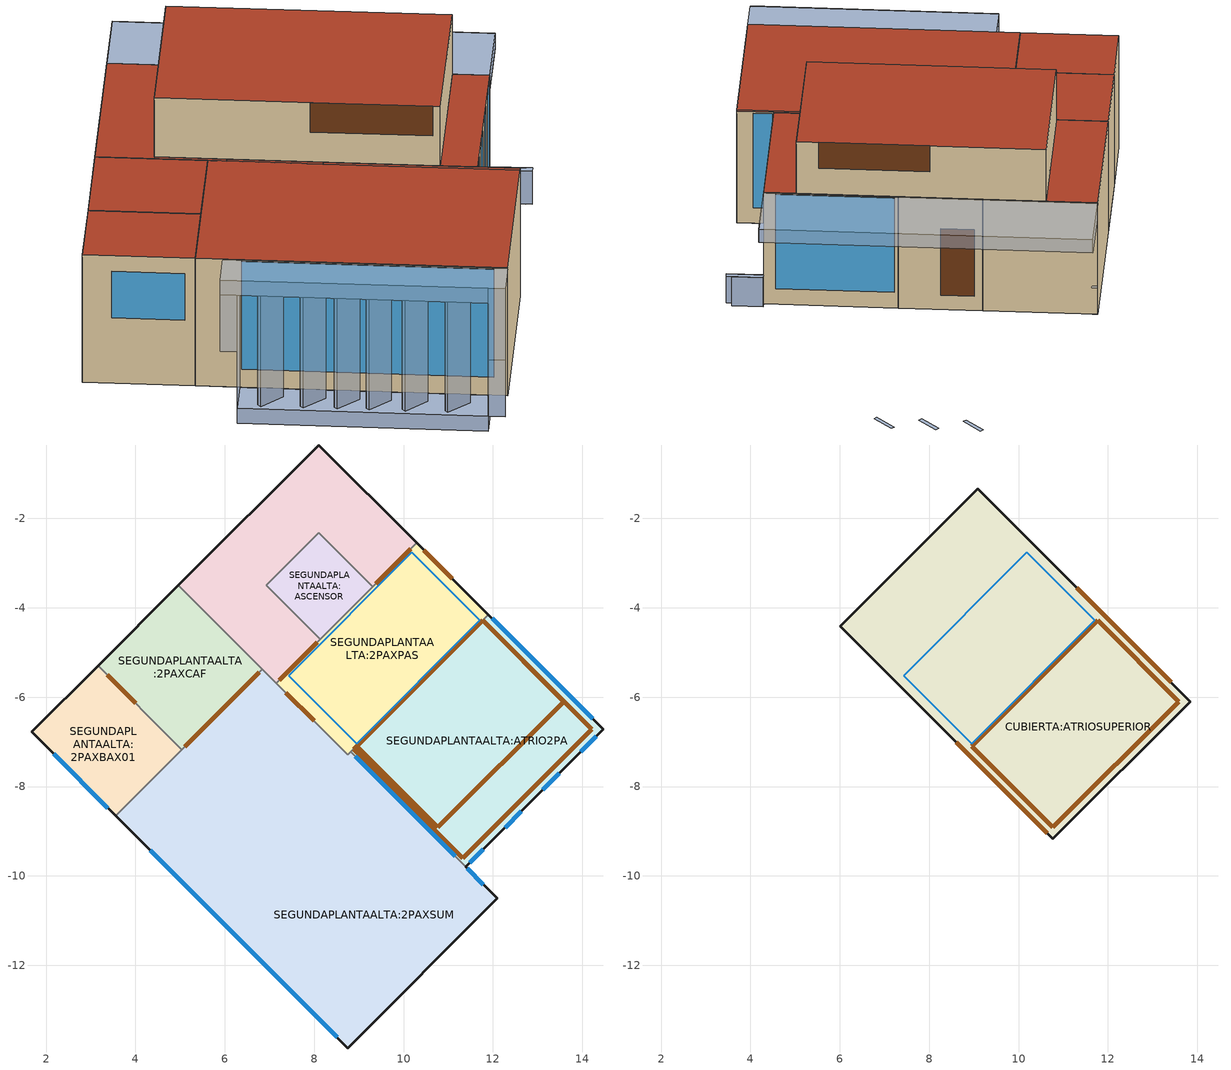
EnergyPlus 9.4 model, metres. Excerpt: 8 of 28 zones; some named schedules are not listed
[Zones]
SEGUNDAPLANTAALTA:2PAXBAX01
 floor to PRIMERAPLANTAALTA:1PAXDC (02.Porcelanato/2cm-Aire/15cm-Gypsum/1.5cm_Reversed_Rev): 4.88,-7.33 3,-5.46 3.16,-5.3 5.04,-7.17 z6.9
 floor to PRIMERAPLANTAALTA:1PAXBAX02 (02.Porcelanato/2cm-Aire/15cm-Gypsum/1.5cm_Reversed_Rev): 3.56,-8.66 1.68,-6.78 3,-5.46 4.88,-7.33 z6.9
 wall outside (01.WA.ENL1.5-BLO15-EMP1.5): 3.16,-5.3 1.68,-6.78 3.56,-8.66 z6.9:10.35
 wall to SEGUNDAPLANTAALTA:2PAXCAF (01. Gypsum/1.5cm-Bloque/15cm-Gysum/1.5cm_Rev): 5.04,-7.17 3.16,-5.3 z6.9:10.35
 wall to SEGUNDAPLANTAALTA:2PAXSUM (01. Gypsum/1.5cm-Bloque/15cm-Gysum/1.5cm_Rev): 3.56,-8.66 5.04,-7.17 z6.9:10.35
 window (01.Vidrio Claro 6mm - 1002): 2.17,-7.27 3.39,-8.48 z8.66:9.92
 door inside (01.Madera/MDF/2cm): 4.01,-6.14 3.37,-5.5 z7.34:9.4
 roof outside (01.Cubierta-OSB-Gres-Madera/CB): 3.56,-8.66 5.04,-7.17 3.16,-5.3 1.68,-6.78 z10.35
SEGUNDAPLANTAALTA:2PAXCAF
 floor to PRIMERAPLANTAALTA:1PAXDC (02.Porcelanato/2cm-Aire/15cm-Gypsum/1.5cm_Reversed_Rev): 5.04,-7.17 3.16,-5.3 4.96,-3.5 6.84,-5.38 z6.9
 wall outside (01.WA.ENL1.5-BLO15-EMP1.5): 4.96,-3.5 3.16,-5.3 z6.9:10.35
 wall to SEGUNDAPLANTAALTA:2PAXES (01. Gypsum/1.5cm-Bloque/15cm-Gysum/1.5cm): 6.84,-5.38 4.96,-3.5 z6.9:10.35
 wall to SEGUNDAPLANTAALTA:2PAXSUM (01. Gypsum/1.5cm-Bloque/15cm-Gysum/1.5cm): 5.04,-7.17 6.84,-5.38 z6.9:10.35
 door inside (IRTSurface): 5.11,-7.11 6.78,-5.44 z7.34:10.35
 roof outside (01.Cubierta-OSB-Gres-Madera/CB): 5.04,-7.17 6.84,-5.38 4.96,-3.5 3.16,-5.3 z10.35
SEGUNDAPLANTAALTA:2PAXSUM
 floor to PRIMERAPLANTAALTA:1PAXDC (02.Porcelanato/2cm-Aire/15cm-Gypsum/1.5cm_Reversed_Rev): 5.34,-7.79 4.88,-7.33 6.84,-5.38 7.3,-5.83 z6.9
 floor to PRIMERAPLANTAALTA:1PAXPAS (02.Porcelanato/2cm-Aire/15cm-Gypsum/1.5cm_Reversed_Rev): 9.42,-7.96 8.76,-7.29 8.82,-7.23 9.49,-7.89 z6.9; 4.98,-10.08 4.02,-9.11 6.14,-6.98 7.11,-7.95 z6.9; 8.27,-9.11 6.14,-6.98 7.3,-5.83 9.42,-7.96 z6.9
 floor to PRIMERAPLANTAALTA:1PAXBAX02 (02.Porcelanato/2cm-Aire/15cm-Gypsum/1.5cm_Reversed_Rev): 4.02,-9.11 3.56,-8.66 4.88,-7.33 5.34,-7.79 z6.9
 floor to PRIMERAPLANTAALTA:1PAXBAX01 (02.Porcelanato/2cm-Aire/15cm-Gypsum/1.5cm_Reversed_Rev): 6.14,-11.24 4.98,-10.08 7.11,-7.95 8.27,-9.11 z6.9
 floor to PRIMERAPLANTAALTA:1PAXOFX01 (02.Porcelanato/2cm-Aire/15cm-Gypsum/1.5cm_Reversed_Rev): 8.75,-13.85 6.14,-11.24 9.49,-7.89 12.1,-10.5 z6.9
 wall outside (01.WA.ENL1.5-BLO15-EMP1.5): 3.56,-8.66 8.75,-13.85 12.1,-10.5 11.39,-9.8 z6.9:10.35
 wall to SEGUNDAPLANTAALTA:2PAXES (01. Gypsum/1.5cm-Bloque/15cm-Gysum/1.5cm): 7.15,-5.69 6.84,-5.38 z6.9:10.35
 wall to SEGUNDAPLANTAALTA:ATRIO2PA (01. Gypsum/1.5cm-Bloque/15cm-Gysum/1.5cm): 11.39,-9.8 8.82,-7.23 z6.9:10.35
 wall to SEGUNDAPLANTAALTA:2PAXPAS (01. Gypsum/1.5cm-Bloque/15cm-Gysum/1.5cm): 8.82,-7.23 8.76,-7.29 7.15,-5.69 z6.9:10.35
 window (01.Vidrio Claro 6mm - 1002): 4.33,-9.43 8.52,-13.61 / 11.79,-10.19 11.42,-9.83 z7.38:10.31
 window inside (Project internal glazing - 1003): 11.15,-9.56 8.91,-7.32 z7.38:10.31
 door inside (01.Madera/MDF/2cm): 8,-6.53 7.36,-5.9 z7.34:9.4
 roof outside (01.Cubierta-OSB-Gres-Madera/CB): 12.03,-10.57 12.1,-10.5 8.82,-7.23 8.76,-7.29 z10.35; 8.75,-13.85 12.03,-10.57 6.84,-5.38 3.56,-8.66 z10.35
SEGUNDAPLANTAALTA:2PAXES
 floor to PRIMERAPLANTAALTA:1PAXES (02.Porcelanato/2cm-Aire/15cm-Gypsum/1.5cm_Reversed_Rev): 7.15,-5.69 5.95,-4.48 6.93,-3.5 8.13,-4.7 z6.9; 5.95,-4.48 4.96,-3.5 7.12,-1.34 8.1,-2.32 z6.9; 9.31,-3.53 7.12,-1.34 8.1,-0.36 10.29,-2.55 z6.9
 wall outside (01.WA.ENL1.5-BLO15-EMP1.5): 10.29,-2.55 8.1,-0.36 4.96,-3.5 z6.9:10.35
 wall to SEGUNDAPLANTAALTA:2PAXPAS (01. Gypsum/1.5cm-Bloque/15cm-Gysum/1.5cm_Rev): 7.15,-5.69 8.13,-4.7 / 9.31,-3.53 10.29,-2.55 z6.9:10.35
 wall to SEGUNDAPLANTAALTA:ASCENSOR (01. Gypsum/1.5cm-Bloque/15cm-Gysum/1.5cm): 8.13,-4.7 6.93,-3.5 8.1,-2.32 9.31,-3.53 z6.9:10.35
 door inside (IRTSurface): 7.22,-5.62 8.07,-4.77 / 9.37,-3.46 10.16,-2.68 z7.37:10.35
 roof outside (01.Cubierta-OSB-Gres-Madera/CB): 7.15,-5.69 7.22,-5.62 6.01,-4.42 5.95,-4.48 z10.35; 5.95,-4.48 9.09,-1.34 8.1,-0.36 4.96,-3.5 z10.35
SEGUNDAPLANTAALTA:ASCENSOR
 floor to PRIMERAPLANTAALTA:ASCENSOR (02.Porcelanato/2cm-Aire/15cm-Gypsum/1.5cm_Reversed_Rev): 8.13,-4.7 6.93,-3.5 8.1,-2.32 9.31,-3.53 z6.9
 wall to SEGUNDAPLANTAALTA:2PAXPAS (01. Gypsum/1.5cm-Bloque/15cm-Gysum/1.5cm_Rev): 8.13,-4.7 9.31,-3.53 z6.9:10.35
SEGUNDAPLANTAALTA:2PAXPAS
 floor to PRIMERAPLANTAALTA:1PAXPAS (02.Porcelanato/2cm-Aire/15cm-Gypsum/1.5cm_Reversed_Rev): 8.76,-7.29 7.15,-5.69 10.29,-2.55 11.9,-4.15 z6.9
 wall outside (01.WA.ENL1.5-BLO15-EMP1.5): 11.9,-4.15 10.29,-2.55 z6.9:10.35
 wall to SEGUNDAPLANTAALTA:ATRIO2PA (01. Gypsum/1.5cm-Bloque/15cm-Gysum/1.5cm): 8.82,-7.23 11.9,-4.15 z6.9:10.35
 door (Project external door): 11.09,-3.35 10.46,-2.71 z7.34:9.4
 door inside (IRTSurface): 8.89,-7.16 11.77,-4.28 z7.34:10.35
 roof outside (01.Cubierta-OSB-Gres-Madera/CB): 8.76,-7.29 8.82,-7.23 7.22,-5.62 7.15,-5.69 z10.35
 skylight inside (Project internal glazing - 1003): 8.95,-7.04 11.71,-4.28 10.19,-2.76 7.43,-5.52 z10.35
SEGUNDAPLANTAALTA:ATRIO2PA
 floor to PRIMERAPLANTAALTA:ATRIO1PA (02.Porcelanato/2cm-Aire/15cm-Gypsum/1.5cm_Reversed_Rev): 11.39,-9.8 8.82,-7.23 11.9,-4.15 14.47,-6.72 z6.9
 wall outside (01.WA.ENL1.5-BLO15-EMP1.5): 11.39,-9.8 14.47,-6.72 11.9,-4.15 z6.9:10.35
 window (01.Vidrio Claro 6mm - 1002): 14.23,-6.49 11.98,-4.23 z7.38:10.31; 11.48,-9.7 11.79,-9.4 / 12.27,-8.92 12.63,-8.55 / 13.12,-8.07 13.48,-7.71 / 13.97,-7.22 14.31,-6.88 z7.41:10.31
 door inside (IRTSurface): 11.33,-9.6 8.89,-7.16 11.77,-4.28 14.21,-6.72 z6.9; 10.77,-8.92 13.58,-6.1 11.77,-4.28 8.95,-7.1 z10.35
 roof outside (01.Cubierta-OSB-Gres-Madera/CB): 11.39,-9.8 14.47,-6.72 13.84,-6.1 10.77,-9.17 z10.35
CUBIERTA:ATRIOSUPERIOR
 floor to SEGUNDAPLANTAALTA:2PAXES (01. Porcelanato/2cm-Hormigon/15cm_Reversed_Rev): 7.22,-5.62 6.01,-4.42 6.93,-3.5 8.13,-4.7 z10.35; 9.31,-3.53 8.1,-2.32 9.09,-1.34 10.29,-2.55 z10.35
 floor to SEGUNDAPLANTAALTA:ASCENSOR (01. Porcelanato/2cm-Hormigon/15cm_Reversed_Rev): 8.13,-4.7 6.93,-3.5 8.1,-2.32 9.31,-3.53 z10.35
 floor to SEGUNDAPLANTAALTA:2PAXPAS (02.Porcelanato/2cm-Aire/15cm-Gypsum/1.5cm_Reversed_Rev): 8.82,-7.23 7.22,-5.62 10.29,-2.55 11.9,-4.15 z10.35
 floor to SEGUNDAPLANTAALTA:ATRIO2PA (02.Porcelanato/2cm-Aire/15cm-Gypsum/1.5cm_Reversed_Rev): 10.77,-9.17 8.82,-7.23 11.9,-4.15 13.84,-6.1 z10.35
 wall outside (01.WA.ENL1.5-BLO15-EMP1.5): 13.84,-6.1 9.09,-1.34 6.01,-4.42 10.77,-9.17 13.84,-6.1 z10.35:11.95
 door (Holes and vents): 13.42,-5.67 11.3,-3.55 / 8.6,-7.01 10.64,-9.04 z11.15:11.95
 roof outside (01.Cubierta-OSB-Gres-Madera/CB): 10.77,-9.17 13.84,-6.1 9.09,-1.34 6.01,-4.42 z11.95
shading: 15.17,-7.22 14.57,-6.62 / 14.57,-6.62 14.47,-6.72 / 8.1,-0.36 8.21,-0.46 / 14.47,-6.72 15.17,-7.43 z6.9:7.8; 7.76,-14.27 8.05,-14.56 / 4.3,-9.4 4.02,-9.11 z6.9:8.43; 3.59,-10.1 7.76,-14.27 / 8.47,-13.57 4.3,-9.4 z6.5:6.9; 3.31,-9.82 3.59,-10.1 / 8.75,-13.85 8.47,-13.57 z8.43:9.95; 3.31,-9.82 7.76,-14.27 / 8.75,-13.85 4.3,-9.4 / 8.1,-0.36 14.47,-6.72 / 14.47,-6.72 15.88,-5.31 / 15.88,-5.31 9.52,1.06 / 9.52,1.06 8.1,-0.36 z9.95:10.35; 7.76,-14.27 8.05,-14.56 / 4.3,-9.4 4.02,-9.11 z8.43:10.35; 3.59,-10.1 4.3,-9.4 / 8.47,-13.57 7.76,-14.27 / 4.76,-10.3 4.06,-10.3 / 4.06,-10.3 4.06,-10.4 / 4.06,-10.4 4.76,-10.4 / 4.76,-10.4 4.76,-10.3 / 5.47,-11.01 4.77,-11.01 / 4.77,-11.01 4.77,-11.11 / 4.77,-11.11 5.47,-11.11 / 5.47,-11.11 5.47,-11.01 / 6.04,-11.58 5.34,-11.58 / 5.34,-11.58 5.34,-11.68 / 5.34,-11.68 6.04,-11.68 / 6.04,-11.68 6.04,-11.58 / 6.56,-12.1 5.86,-12.1 / 5.86,-12.1 5.86,-12.2 / 5.86,-12.2 6.56,-12.2 / 6.56,-12.2 6.56,-12.1 / 7.17,-12.71 6.47,-12.71 / 6.47,-12.71 6.47,-12.81 / 6.47,-12.81 7.17,-12.81 / 7.17,-12.81 7.17,-12.71 / 7.87,-13.41 7.17,-13.41 / 7.17,-13.41 7.17,-13.51 / 7.17,-13.51 7.87,-13.51 / 7.87,-13.51 7.87,-13.41 z6.9:9.95; 8.1,-0.36 8.21,-0.46 8.31,-0.36 8.21,-0.25 z7.8; 14.47,-6.72 15.17,-7.43 15.28,-7.32 14.57,-6.62 z7.8; 15.17,-7.22 15.07,-7.32 14.47,-6.72 14.57,-6.62 z6.9; 8.47,-13.57 7.76,-14.27 3.59,-10.1 4.3,-9.4 z9.95; 8.05,-14.56 8.75,-13.85 4.02,-9.11 3.31,-9.82 z10.35; 7.76,-14.27 8.47,-13.57 4.3,-9.4 3.59,-10.1 z6.9; 8.47,-13.57 7.76,-14.27 3.59,-10.1 4.3,-9.4 z6.5; 4.76,-10.4 4.76,-10.3 4.06,-10.3 4.06,-10.4 z6.5; 7.17,-12.81 7.17,-12.71 6.47,-12.71 6.47,-12.81 z6.5; 7.87,-13.51 7.87,-13.41 7.17,-13.41 7.17,-13.51 z6.5; 5.47,-11.11 5.47,-11.01 4.77,-11.01 4.77,-11.11 z6.5; 6.04,-11.68 6.04,-11.58 5.34,-11.58 5.34,-11.68 z6.5; 6.56,-12.2 6.56,-12.1 5.86,-12.1 5.86,-12.2 z6.5; 4.76,-10.4 4.76,-10.3 4.06,-10.3 4.06,-10.4 z9.95; 4.76,-10.4 4.06,-10.4 4.06,-10.3 4.76,-10.3 z6.9; 5.47,-11.11 5.47,-11.01 4.77,-11.01 4.77,-11.11 z9.95; 5.47,-11.11 4.77,-11.11 4.77,-11.01 5.47,-11.01 z6.9; 6.04,-11.68 6.04,-11.58 5.34,-11.58 5.34,-11.68 z9.95; 6.04,-11.68 5.34,-11.68 5.34,-11.58 6.04,-11.58 z6.9; 6.56,-12.2 6.56,-12.1 5.86,-12.1 5.86,-12.2 z9.95; 6.56,-12.2 5.86,-12.2 5.86,-12.1 6.56,-12.1 z6.9; 7.17,-12.81 7.17,-12.71 6.47,-12.71 6.47,-12.81 z9.95; 7.17,-12.81 6.47,-12.81 6.47,-12.71 7.17,-12.71 z6.9; 7.87,-13.51 7.87,-13.41 7.17,-13.41 7.17,-13.51 z9.95; 7.87,-13.51 7.17,-13.51 7.17,-13.41 7.87,-13.41 z6.9; 15.89,-0.61 15.89,0.09 15.79,0.09 15.79,-0.61 z6.5; 15.04,0.24 15.04,0.94 14.94,0.94 14.94,0.24 z6.5; 14.19,1.09 14.19,1.79 14.09,1.79 14.09,1.09 z6.5; 14.47,-6.72 15.88,-5.31 9.52,1.06 8.1,-0.36 z10.35; 15.88,-5.31 14.47,-6.72 8.1,-0.36 9.52,1.06 z9.95
[Site:Location]
San Cristobal (01-01:31-12)  (01-01:31-12): Latitude=-.917; Longitude=-89.617; Time Zone=-6; Elevation {m}=9.8
[Site:GroundTemperature:BuildingSurface]
25.1, 25.6, 26.2, 26.7, 26.4, 25.2, 23.9, 23.5, 23.2, 23, 23.5, 24.8
[Site:GroundTemperature:Deep]
14, 14, 14, 14, 14, 14, 14, 14, 14, 14, 14, 14
[Site:GroundTemperature:Shallow]
14, 14, 14, 14, 14, 14, 14, 14, 14, 14, 14, 14
[Site:GroundTemperature:FCfactorMethod]
January FCfactorMethod ground temperature {C}=23.29; Februry FCfactorMethod ground temperature {C}=24.56; March FCfactorMethod ground temperature {C}=25.65; April FCfactorMethod ground temperature {C}=26.28; May FCfactorMethod ground temperature {C}=26.72; June FCfactorMethod ground temperature {C}=26.3; July FCfactorMethod ground temperature {C}=25.35; August FCfactorMethod ground temperature {C}=24.09; September FCfactorMethod ground temperature {C}=22.89; October FCfactorMethod ground temperature {C}=22.09; November FCfactorMethod ground temperature {C}=21.87; December FCfactorMethod ground temperature {C}=22.3
[Site:GroundReflectance]
0.2, 0.2, 0.2, 0.2, 0.2, 0.2, 0.2, 0.2, 0.2, 0.2, 0.2, 0.2
[Site:GroundReflectance:SnowModifier]
2, 2
[SizingPeriod:DesignDay] Day of Month=15; Humidity Condition Type=WetBulb; Barometric Pressure {N/M**2}=101207.3; Rain Indicator=No; Snow on ground indicator=No; Daylight Savings Time Indicator=No
Name | Month | Day Type -- used for schedules | Maximum Dry-Bulb Temperature {C} | Daily Dry-Bulb Temperature Range {C} | Wetbulb at Maximum Dry-Bulb{C} | Wind Speed {m/s} | Wind Direction {Degrees N=0, S=180} | Solar Model Indicator | Clearness {0.0 to 1.2} | Max Dry-Bulb {C} | Daily Temp Range {C} | Wet-Bulb at Max {C} | Wind Speed {M/Sec} | Clearness {0.0 to 1.2} - gives no sun (but does include long wave radiant heat exchange with sky)
Summer Design Day in San Cristobal (01-01:31-12) Jan | 1 | SummerDesignDay | 31.2 | 8.7 | 26.8 | 0 | 0 | ASHRAEClearSky | 0.98
Summer Design Day in San Cristobal (01-01:31-12) Feb | 2 | SummerDesignDay | 31.8 | 8.8 | 27.2 | 0 | 0 | ASHRAEClearSky | 0.98
Summer Design Day in San Cristobal (01-01:31-12) Mar | 3 | SummerDesignDay | 32.5 | 9 | 27.8 | 0 | 0 | ASHRAEClearSky | 0.98
Winter Design Day in San Cristobal (01-01:31-12) | 7 | WinterDesignDay |  |  |  |  | 330 |  |  | 6.8 | 0 | 6.8 | .4 | 0
[Site:Precipitation]
Type of Description=ScheduleAndDesignLevel; Design Annual Precipitation=0.75; Schedule Name for Irrigation Rates=Site Precipitation Schedule; Nominal Annual Precipitation=0.75
[Building]
Defensoria del Pueblo: North Axis=0; Terrain=Suburbs; Loads Convergence Tolerance=.04; Temperature Convergence Tolerance=.4; Solar Distribution=FullExterior; Maximum number of warmup days=25; Minimum number of warmup days=6
[Material:NoMass]
4_RVAL_3: Roughness=Rough; Resistance {m2-K/w}=.18; Thermal Emittance=0.9; Solar Absorptance=0.7; Visible Absorptance=0.7
[Construction]
IRTSurface: IRTMaterial
02.Porcelanato/2cm-Aire/15cm-Gypsum/1.5cm_Reversed_Rev: Gypsum Plasterboard_.015, Oriented strand board (OSB)_.018, 4_RVAL_3, Ceramic/porcelain_.02
01. Porcelanato/2cm-Hormigon/15cm_Reversed_Rev: Cast Concrete_.15, Ceramic/porcelain_.02
01.WA.ENL1.5-BLO15-EMP1.5: Cement/plaster/mortar - cement plaster_.015, Bloque Hormigon_.15, Cement/plaster/mortar - gypsum plaster_.015
01. Gypsum/1.5cm-Bloque/15cm-Gysum/1.5cm; 01. Gypsum/1.5cm-Bloque/15cm-Gysum/1.5cm_Rev: Gypsum Plasterboard_.015, Bloque Hormigon_.15, Gypsum Plasterboard_.015
01.Madera/MDF/2cm: Pine (20% Moist)_.035
01.Cubierta-OSB-Gres-Madera/CB: Gres Vidriado 20cm_.02, Cement/plaster/mortar - cement_.015, Asphalt Mastic Roofing_.005, Oriented strand board (OSB)_.018, Pine (20% Moist)_.2
Project external door: Painted Oak_.035
Holes and vents: Holes and vents_.2
01.Vidrio Claro 6mm - 1002: 3
Project internal glazing - 1003: 2, 1001, 2, 1001, 2
[Material:InfraredTransparent]
IRTMaterial
[WindowMaterial:Gas]
1001: Gas type (Air - Argon - Krypton - Xenon - SF6 - Custom)=Air; Thickness {m}=.006
[WindowMaterial:Glazing] Optical data type {SpectralAverage or Spectral}=SpectralAverage; IR transmittance at normal incidence=0; IR emissivity: front side=.84; IR emissivity: back side=.84; Conductivity {W/m-K}=.9; Dirt Correction Factor for Solar and Visible Transmittance=1
Name | Thickness {m} | Solar transmittance at normal incidence | Solar reflectance at normal incidence: front side | Solar reflectance at normal incidence: back side | Visible transmittance at normal incidence | Visible reflectance at normal incidence: front side | Visible reflectance at normal incidence: back side
2 | .003 | .837 | .075 | .075 | .898 | .081 | .081
3 | .006 | .775 | .071 | .071 | .881 | .08 | .08
[Material]
Name | Roughness | Thickness {m} | Conductivity {w/m-K} | Density {kg/m3} | Specific Heat {J/kg-K} | Thermal Emittance | Solar Absorptance | Visible Absorptance
Cast Concrete_.15 | Rough | .15 | 1.13 | 2000 | 1000 | 0.9 | 0.6 | 0.6
Ceramic/porcelain_.02 | Rough | .02 | 1.3 | 2300 | 840 | 0.9 | 0.4 | 0.4
Oriented strand board (OSB)_.018 | Rough | .018 | 0.13 | 650 | 1700 | 0.9 | 0.6 | 0.6
Gypsum Plasterboard_.015 | Rough | .015 | 0.25 | 900 | 1000 | 0.9 | 0.5 | 0.5
Cement/plaster/mortar - cement plaster_.015 | Rough | .015 | 0.72 | 1760 | 840 | 0.9 | 0.6 | 0.6
Bloque Hormigon_.15 | Rough | .15 | .99 | 2000 | 1000 | .9 | .6 | .6
Cement/plaster/mortar - gypsum plaster_.015 | Rough | .015 | 0.51 | 1120 | 960 | 0.9 | 0.6 | 0.6
Pine (20% Moist)_.035 | Rough | .035 | 0.14 | 419 | 2720 | 0.9 | 0.78 | 0.78
Gres Vidriado 20cm_.02 | Smooth | .02 | 1.3 | 2300 | 840 | .9 | .4 | .4
Cement/plaster/mortar - cement_.015 | Rough | .015 | 0.72 | 1860 | 840 | 0.9 | 0.6 | 0.6
Asphalt Mastic Roofing_.005 | Rough | .005 | 1.15 | 2325 | 837 | 0.9 | 0.85 | 0.9
Pine (20% Moist)_.2 | Rough | .2 | 0.14 | 419 | 2720 | 0.9 | 0.78 | 0.78
Painted Oak_.035 | Rough | .035 | 0.19 | 700 | 2390 | 0.9 | 0.5 | 0.5
Holes and vents_.2 | Rough | .2 | 0.1 | 12 | 840 | 0.9 | 0.7 | 0.7
[Zone] Relative North (to building)=0; Zone Type=1; Zone multiplier=1; Zone inside convection algorithm=TARP
Name | Zone volume | Floor Area | Part Of Total Floor Area
SEGUNDAPLANTAALTA:2PAXBAX01 | 13.0955 | 4.355 | Yes
SEGUNDAPLANTAALTA:2PAXCAF | 17.5937 | 5.8509 | Yes
SEGUNDAPLANTAALTA:2PAXES | 26.4255 | 8.8527 | No
SEGUNDAPLANTAALTA:2PAXSUM | 94.5577 | 31.4458 | Yes
SEGUNDAPLANTAALTA:ASCENSOR | 6.7371 | 2.257 | No
SEGUNDAPLANTAALTA:2PAXPAS | 27.848 | 10.0788 | Yes
SEGUNDAPLANTAALTA:ATRIO2PA | 42.3775 | 0 | Yes
CUBIERTA:ATRIOSUPERIOR | 29.3814 | 6.2248 | Yes
[Lights] Design Level calculation method=Watts/Area; Return Air Fraction=0; Radiant fraction=.42; Fraction Visible=.18; Fraction Replaceable=1
Name | Zone | Lighting SCHEDULE | Watts per Zone Area {W/m2} | LightsEndUseKey
SEGUNDAPLANTAALTA:2PAXBAX01 General lighting | SEGUNDAPLANTAALTA:2PAXBAX01 | 10:00 - 12:00 Lunes-Viernes | 10 | ELECTRIC EQUIPMENT#SEGUNDAPLANTAALTA:2PAXBAX01#GeneralLights
SEGUNDAPLANTAALTA:2PAXCAF General lighting | SEGUNDAPLANTAALTA:2PAXCAF | 8:00 - 18:00 Mon - Sat | 15 | ELECTRIC EQUIPMENT#SEGUNDAPLANTAALTA:2PAXCAF#GeneralLights
SEGUNDAPLANTAALTA:2PAXSUM General lighting | SEGUNDAPLANTAALTA:2PAXSUM | 8:00 - 18:00 Mon - Sat | 15 | ELECTRIC EQUIPMENT#SEGUNDAPLANTAALTA:2PAXSUM#GeneralLights
SEGUNDAPLANTAALTA:2PAXPAS General lighting | SEGUNDAPLANTAALTA:2PAXPAS | Horario Circulacion | 10 | ELECTRIC EQUIPMENT#SEGUNDAPLANTAALTA:2PAXPAS#GeneralLights
[PEOPLE]
People SEGUNDAPLANTAALTA:2PAXBAX01: SEGUNDAPLANTAALTA:2PAXBAX01, Horarios BaÃ±os, People/Area, .11, .3, AutoCalculate, Activity Schedule 62344, 3.82e-08, Yes, ZoneAveraged, Work efficiency, ClothingInsulationSchedule, Clothing Schedule 62344, Default Air Velocity for Comfort Calculations, Fanger, AdaptiveASH55
People SEGUNDAPLANTAALTA:2PAXCAF: SEGUNDAPLANTAALTA:2PAXCAF, 8:00 - 18:00 Mon - Sat, People/Area, .5, .3, AutoCalculate, Activity Schedule 62351, 3.82e-08, Yes, ZoneAveraged, Work efficiency, ClothingInsulationSchedule, Clothing Schedule 62351, Default Air Velocity for Comfort Calculations, Fanger, AdaptiveASH55
People SEGUNDAPLANTAALTA:2PAXSUM: SEGUNDAPLANTAALTA:2PAXSUM, 8:00 - 18:00 Mon - Sat, People/Area, .1, .3, AutoCalculate, Activity Schedule 62370, 3.82e-08, Yes, ZoneAveraged, Work efficiency, ClothingInsulationSchedule, Clothing Schedule 62370, Default Air Velocity for Comfort Calculations, Fanger, AdaptiveASH55
People SEGUNDAPLANTAALTA:2PAXPAS: SEGUNDAPLANTAALTA:2PAXPAS, Horario Circulacion, People/Area, .11, .3, AutoCalculate, Activity Schedule 62389, 3.82e-08, Yes, ZoneAveraged, Work efficiency, ClothingInsulationSchedule, Clothing Schedule 62389, Default Air Velocity for Comfort Calculations, Fanger, AdaptiveASH55
[OtherEquipment] Fuel Type=Electricity; Design Level calculation method=Watts/Area; Latent fraction=0; Radiant fraction=.2; Fraction Lost=0; Carbon Dioxide Generation Rate=0; End-use category=General
Name | Zone | Equipment SCHEDULE | Watts per Zone Area {watts/m2}
SEGUNDAPLANTAALTA:2PAXBAX01 Miscellaneous gain | SEGUNDAPLANTAALTA:2PAXBAX01 | D1_Edu_Toilet_Equip | .5
SEGUNDAPLANTAALTA:2PAXCAF Computing gain; SEGUNDAPLANTAALTA:2PAXCAF Equipment gain | SEGUNDAPLANTAALTA:2PAXCAF | 8:00 - 18:00 Mon - Sat | 5
SEGUNDAPLANTAALTA:2PAXCAF Catering gain | SEGUNDAPLANTAALTA:2PAXCAF | 8:00 - 18:00 Mon - Sat | 15
SEGUNDAPLANTAALTA:2PAXSUM Computing gain | SEGUNDAPLANTAALTA:2PAXSUM | 8:00 - 18:00 Mon - Sat | 2
SEGUNDAPLANTAALTA:2PAXSUM Equipment gain | SEGUNDAPLANTAALTA:2PAXSUM | 8:00 - 18:00 Mon - Sat | 3
[Sizing:Zone] Zone Cooling Design Supply Air Temperature Input Method=SupplyAirTemperature; Zone Cooling Design Supply Air Temperature (C)=12; Zone Cooling Design Supply Air Temperature Difference=0; Zone Heating Design Supply Air Temperature Input Method=SupplyAirTemperature; Zone Heating Design Supply Air Temperature (C)=35; Zone Heating Design Supply Air Temperature Difference=0; Zone Cooling Design Supply Air Humidity Ratio (kgWater/kgDryAir)=0.0077; Zone Heating Design Supply Air Humidity Ratio (kgWater/kgDryAir)=0.0156; Zone Heating Sizing Factor=1.25; Zone Cooling Sizing Factor=1.15; Cooling Design Air Flow Method=DesignDay; Cooling Minimum Air Flow Fraction=0; Heating Design Air Flow Method=DesignDay
Name | Design Specification Outdoor Air Object | Design Specification Zone Air Distribution Object
SEGUNDAPLANTAALTA:2PAXBAX01 | SEGUNDAPLANTAALTA:2PAXBAX01 | SEGUNDAPLANTAALTA:2PAXBAX01
SEGUNDAPLANTAALTA:2PAXCAF | SEGUNDAPLANTAALTA:2PAXCAF | SEGUNDAPLANTAALTA:2PAXCAF
SEGUNDAPLANTAALTA:2PAXES | SEGUNDAPLANTAALTA:2PAXES | SEGUNDAPLANTAALTA:2PAXES
SEGUNDAPLANTAALTA:2PAXSUM | SEGUNDAPLANTAALTA:2PAXSUM | SEGUNDAPLANTAALTA:2PAXSUM
SEGUNDAPLANTAALTA:ASCENSOR | SEGUNDAPLANTAALTA:ASCENSOR | SEGUNDAPLANTAALTA:ASCENSOR
SEGUNDAPLANTAALTA:2PAXPAS | SEGUNDAPLANTAALTA:2PAXPAS | SEGUNDAPLANTAALTA:2PAXPAS
[DesignSpecification:ZoneAirDistribution] Zone Air Distribution Effectiveness in Cooling Mode (dimensionless)=1; Zone Air Distribution Effectiveness in Heating Mode (dimensionless)=1
SEGUNDAPLANTAALTA:2PAXBAX01; SEGUNDAPLANTAALTA:2PAXCAF; SEGUNDAPLANTAALTA:2PAXES; SEGUNDAPLANTAALTA:2PAXSUM; SEGUNDAPLANTAALTA:ASCENSOR; SEGUNDAPLANTAALTA:2PAXPAS
[DesignSpecification:OutdoorAir] Outdoor Air Method=Sum; Outdoor Air Flow per Zone {m3/s}=0; Outdoor Air Flow Air Changes per Hour=0
Name | Outdoor Air Flow per Person {m3/s} | Outdoor Air Flow per Zone Floor Area {m3/s-m2} | Outdoor Air Flow Rate Fraction Schedule
SEGUNDAPLANTAALTA:2PAXBAX01 | 0 | .0005 | D1_Edu_Toilet_Occ
SEGUNDAPLANTAALTA:2PAXCAF | .01 | .001 | 8:00 - 18:00 Mon - Sat
SEGUNDAPLANTAALTA:2PAXES; SEGUNDAPLANTAALTA:ASCENSOR | 0 | .001 | Off 24/7
SEGUNDAPLANTAALTA:2PAXSUM | .01 | .0006 | 8:00 - 18:00 Mon - Sat
SEGUNDAPLANTAALTA:2PAXPAS | 0 | .0003 | Off 24/7
[ZoneControl:Thermostat]
SEGUNDAPLANTAALTA:2PAXBAX01 Thermostat: SEGUNDAPLANTAALTA:2PAXBAX01, Zone Control Type Sched, ThermostatSetpoint:DualSetpoint, Dual Setpoint - Zone SEGUNDAPLANTAALTA:2PAXBAX01
SEGUNDAPLANTAALTA:2PAXCAF Thermostat: SEGUNDAPLANTAALTA:2PAXCAF, Zone Control Type Sched, ThermostatSetpoint:DualSetpoint, Dual Setpoint - Zone SEGUNDAPLANTAALTA:2PAXCAF
SEGUNDAPLANTAALTA:2PAXES Thermostat: SEGUNDAPLANTAALTA:2PAXES, Zone Control Type Sched, ThermostatSetpoint:DualSetpoint, Dual Setpoint - Zone SEGUNDAPLANTAALTA:2PAXES
SEGUNDAPLANTAALTA:2PAXSUM Thermostat: SEGUNDAPLANTAALTA:2PAXSUM, Zone Control Type Sched, ThermostatSetpoint:DualSetpoint, Dual Setpoint - Zone SEGUNDAPLANTAALTA:2PAXSUM
SEGUNDAPLANTAALTA:ASCENSOR Thermostat: SEGUNDAPLANTAALTA:ASCENSOR, Zone Control Type Sched, ThermostatSetpoint:DualSetpoint, Dual Setpoint - Zone SEGUNDAPLANTAALTA:ASCENSOR
SEGUNDAPLANTAALTA:2PAXPAS Thermostat: SEGUNDAPLANTAALTA:2PAXPAS, Zone Control Type Sched, ThermostatSetpoint:DualSetpoint, Dual Setpoint - Zone SEGUNDAPLANTAALTA:2PAXPAS
[ThermostatSetpoint:DualSetpoint]
Dual Setpoint - Zone SEGUNDAPLANTAALTA:2PAXBAX01: SEGUNDAPLANTAALTA:2PAXBAX01 Heating Setpoint Schedule, SEGUNDAPLANTAALTA:2PAXBAX01 Cooling SP Sch
Dual Setpoint - Zone SEGUNDAPLANTAALTA:2PAXCAF: SEGUNDAPLANTAALTA:2PAXCAF Heating Setpoint Schedule, SEGUNDAPLANTAALTA:2PAXCAF Cooling SP Sch
Dual Setpoint - Zone SEGUNDAPLANTAALTA:2PAXES: SEGUNDAPLANTAALTA:2PAXES Heating Setpoint Schedule, SEGUNDAPLANTAALTA:2PAXES Cooling SP Sch
Dual Setpoint - Zone SEGUNDAPLANTAALTA:2PAXSUM: SEGUNDAPLANTAALTA:2PAXSUM Heating Setpoint Schedule, SEGUNDAPLANTAALTA:2PAXSUM Cooling SP Sch
Dual Setpoint - Zone SEGUNDAPLANTAALTA:ASCENSOR: SEGUNDAPLANTAALTA:ASCENSOR Heating Setpoint Schedule, SEGUNDAPLANTAALTA:ASCENSOR Cooling SP Sch
Dual Setpoint - Zone SEGUNDAPLANTAALTA:2PAXPAS: SEGUNDAPLANTAALTA:2PAXPAS Heating Setpoint Schedule, SEGUNDAPLANTAALTA:2PAXPAS Cooling SP Sch
[Zone equipment]
SEGUNDAPLANTAALTA:2PAXBAX01: SEGUNDAPLANTAALTA:2PAXBAX01 Ideal Loads Air
SEGUNDAPLANTAALTA:2PAXCAF: SEGUNDAPLANTAALTA:2PAXCAF Ideal Loads Air
SEGUNDAPLANTAALTA:2PAXES: SEGUNDAPLANTAALTA:2PAXES Ideal Loads Air
SEGUNDAPLANTAALTA:2PAXSUM: SEGUNDAPLANTAALTA:2PAXSUM Ideal Loads Air
SEGUNDAPLANTAALTA:ASCENSOR: SEGUNDAPLANTAALTA:ASCENSOR Ideal Loads Air
SEGUNDAPLANTAALTA:2PAXPAS: SEGUNDAPLANTAALTA:2PAXPAS Ideal Loads Air
[ZoneHVAC:IdealLoadsAirSystem] Maximum Heating Supply Air Temperature {C}=35; Minimum Cooling Supply Air Temperature {C}=12; Maximum Heating Supply Air Humidity Ratio {kg-H2O/kg-air}=0.0156; Minimum Cooling Supply Air Humidity Ratio {kg-H2O/kg-air}=0.0077; Dehumidification Control Type=None; Humidification Control Type=None; Outdoor Air Economizer Type=NoEconomizer; Heat Recovery Type=None
Name | Heating Limit | Maximum Heating Air Flow Rate {m3/s} | Maximum Sensible Heating Capacity | Maximum Cooling Air Flow Rate {m3/s} | Heating Availability Schedule | Cooling availability schedule | Design Specification Outdoor Air Object | Cooling Limit | Maximum Total Cooling Capacity
SEGUNDAPLANTAALTA:2PAXBAX01 Ideal Loads Air | LimitCapacity | Autosize | Autosize | 0 | SEGUNDAPLANTAALTA:2PAXBAX01 Heating Availability Sch | SEGUNDAPLANTAALTA:2PAXBAX01 Cooling Availability Sch | SEGUNDAPLANTAALTA:2PAXBAX01
SEGUNDAPLANTAALTA:2PAXCAF Ideal Loads Air | LimitCapacity | Autosize | Autosize | Autosize | SEGUNDAPLANTAALTA:2PAXCAF Heating Availability Sch | SEGUNDAPLANTAALTA:2PAXCAF Cooling Availability Sch | SEGUNDAPLANTAALTA:2PAXCAF | LimitFlowRateAndCapacity | Autosize
SEGUNDAPLANTAALTA:2PAXES Ideal Loads Air |  | 0 |  | 0 | SEGUNDAPLANTAALTA:2PAXES Heating Availability Sch | SEGUNDAPLANTAALTA:2PAXES Cooling Availability Sch | SEGUNDAPLANTAALTA:2PAXES
SEGUNDAPLANTAALTA:2PAXSUM Ideal Loads Air | LimitCapacity | Autosize | Autosize | Autosize | SEGUNDAPLANTAALTA:2PAXSUM Heating Availability Sch | SEGUNDAPLANTAALTA:2PAXSUM Cooling Availability Sch | SEGUNDAPLANTAALTA:2PAXSUM | LimitFlowRateAndCapacity | Autosize
SEGUNDAPLANTAALTA:ASCENSOR Ideal Loads Air |  | 0 |  | 0 | SEGUNDAPLANTAALTA:ASCENSOR Heating Availability Sch | SEGUNDAPLANTAALTA:ASCENSOR Cooling Availability Sch | SEGUNDAPLANTAALTA:ASCENSOR
SEGUNDAPLANTAALTA:2PAXPAS Ideal Loads Air | LimitCapacity | Autosize | Autosize | 0 | SEGUNDAPLANTAALTA:2PAXPAS Heating Availability Sch | SEGUNDAPLANTAALTA:2PAXPAS Cooling Availability Sch | SEGUNDAPLANTAALTA:2PAXPAS
[Schedule:Compact]
Activity Schedule 62344; Activity Schedule 62389: Any Number, Through: 12/31, For: AllDays, Until: 24:00, 126
Clothing Schedule 62344; Clothing Schedule 62351; Clothing Schedule 62370; Clothing Schedule 62389: Any Number, Through: 4/1, For: AllDays, Until: 24:00, .5, Through: 9/30, For: AllDays, Until: 24:00, 1, Through: 12/31, For: AllDays, Until: 24:00, .5
Activity Schedule 62351: Any Number, Through: 12/31, For: AllDays, Until: 24:00, 117
Activity Schedule 62370: Any Number, Through: 12/31, For: AllDays, Until: 24:00, 120
SEGUNDAPLANTAALTA:2PAXBAX01 Heating Setpoint Schedule: Temperature, Through: 09 Jan, For: AllDays, Until: 07:00, 12, Until: 16:00, 17, Until: 24:00, 12, Through: 13 Feb, For: Weekdays SummerDesignDay, Until: 05:00, 12, Until: 19:00, 17, Until: 24:00, 12, For: WinterDesignDay, Until: 24:00, 17, For: Weekends, Until: 07:00, 12, Until: 16:00, 17, Until: 24:00, 12, For: Holidays, Until: 07:00, 12, Until: 16:00, 17, Until: 24:00, 12, For: AllOtherDays, Until: 24:00, -50, Through: 20 Feb, For: AllDays, Until: 07:00, 12, Until: 16:00, 17, Until: 24:00, 12, Through: 20 Mar, For: Weekdays SummerDesignDay, Until: 05:00, 12, Until: 19:00, 17, Until: 24:00, 12, For: WinterDesignDay, Until: 24:00, 17, For: Weekends, Until: 07:00, 12, Until: 16:00, 17, Until: 24:00, 12, For: Holidays, Until: 07:00, 12, Until: 16:00, 17, Until: 24:00, 12, For: AllOtherDays, Until: 24:00, -50, Through: 03 Apr, For: AllDays, Until: 07:00, 12, Until: 16:00, 17, Until: 24:00, 12, Through: 29 May, For: Weekdays SummerDesignDay, Until: 05:00, 12, Until: 19:00, 17, Until: 24:00, 12, For: WinterDesignDay, Until: 24:00, 17, For: Weekends, Until: 07:00, 12, Until: 16:00, 17, Until: 24:00, 12, For: Holidays, Until: 07:00, 12, Until: 16:00, 17, Until: 24:00, 12, For: AllOtherDays, Until: 24:00, -50, Through: 05 Jun, For: AllDays, Until: 07:00, 12, Until: 16:00, 17, Until: 24:00, 12, Through: 24 Jul, For: Weekdays SummerDesignDay, Until: 05:00, 12, Until: 19:00, 17, Until: 24:00, 12, For: WinterDesignDay, Until: 24:00, 17, For: Weekends, Until: 07:00, 12, Until: 16:00, 17, Until: 24:00, 12, For: Holidays, Until: 07:00, 12, Until: 16:00, 17, Until: 24:00, 12, For: AllOtherDays, Until: 24:00, -50, Through: 04 Sep, For: AllDays, Until: 07:00, 12, Until: 16:00, 17, Until: 24:00, 12, Through: 23 Oct, For: Weekdays SummerDesignDay, Until: 05:00, 12, Until: 19:00, 17, Until: 24:00, 12, For: WinterDesignDay, Until: 24:00, 17, For: Weekends, Until: 07:00, 12, Until: 16:00, 17, Until: 24:00, 12, For: Holidays, Until: 07:00, 12, Until: 16:00, 17, Until: 24:00, 12, For: AllOtherDays, Until: 24:00, -50, Through: 30 Oct, For: AllDays, Until: 07:00, 12, Until: 16:00, 17, Until: 24:00, 12, Through: 22 Dec, For: Weekdays SummerDesignDay, Until: 05:00, 12, Until: 19:00, 17, Until: 24:00, 12, For: WinterDesignDay, Until: 24:00, 17, For: Weekends, Until: 07:00, 12, Until: 16:00, 17, Until: 24:00, 12, For: Holidays, Until: 07:00, 12, Until: 16:00, 17, Until: 24:00, 12, For: AllOtherDays, Until: 24:00, -50, Through: 31 Dec, For: AllDays, Until: 07:00, 12, Until: 16:00, 17, Until: 24:00, 12
SEGUNDAPLANTAALTA:2PAXBAX01 Heating Availability Sch: Temperature, Through: 09 Jan, For: AllDays, Until: 07:00, 1, Until: 16:00, 1, Until: 24:00, 1, Through: 13 Feb, For: Weekdays SummerDesignDay, Until: 05:00, 1, Until: 19:00, 1, Until: 24:00, 1, For: WinterDesignDay, Until: 24:00, 1, For: Weekends, Until: 07:00, 1, Until: 16:00, 1, Until: 24:00, 1, For: Holidays, Until: 07:00, 1, Until: 16:00, 1, Until: 24:00, 1, For: AllOtherDays, Until: 24:00, 0, Through: 20 Feb, For: AllDays, Until: 07:00, 1, Until: 16:00, 1, Until: 24:00, 1, Through: 20 Mar, For: Weekdays SummerDesignDay, Until: 05:00, 1, Until: 19:00, 1, Until: 24:00, 1, For: WinterDesignDay, Until: 24:00, 1, For: Weekends, Until: 07:00, 1, Until: 16:00, 1, Until: 24:00, 1, For: Holidays, Until: 07:00, 1, Until: 16:00, 1, Until: 24:00, 1, For: AllOtherDays, Until: 24:00, 0, Through: 03 Apr, For: AllDays, Until: 07:00, 1, Until: 16:00, 1, Until: 24:00, 1, Through: 29 May, For: Weekdays SummerDesignDay, Until: 05:00, 1, Until: 19:00, 1, Until: 24:00, 1, For: WinterDesignDay, Until: 24:00, 1, For: Weekends, Until: 07:00, 1, Until: 16:00, 1, Until: 24:00, 1, For: Holidays, Until: 07:00, 1, Until: 16:00, 1, Until: 24:00, 1, For: AllOtherDays, Until: 24:00, 0, Through: 05 Jun, For: AllDays, Until: 07:00, 1, Until: 16:00, 1, Until: 24:00, 1, Through: 24 Jul, For: Weekdays SummerDesignDay, Until: 05:00, 1, Until: 19:00, 1, Until: 24:00, 1, For: WinterDesignDay, Until: 24:00, 1, For: Weekends, Until: 07:00, 1, Until: 16:00, 1, Until: 24:00, 1, For: Holidays, Until: 07:00, 1, Until: 16:00, 1, Until: 24:00, 1, For: AllOtherDays, Until: 24:00, 0, Through: 04 Sep, For: AllDays, Until: 07:00, 1, Until: 16:00, 1, Until: 24:00, 1, Through: 23 Oct, For: Weekdays SummerDesignDay, Until: 05:00, 1, Until: 19:00, 1, Until: 24:00, 1, For: WinterDesignDay, Until: 24:00, 1, For: Weekends, Until: 07:00, 1, Until: 16:00, 1, Until: 24:00, 1, For: Holidays, Until: 07:00, 1, Until: 16:00, 1, Until: 24:00, 1, For: AllOtherDays, Until: 24:00, 0, Through: 30 Oct, For: AllDays, Until: 07:00, 1, Until: 16:00, 1, Until: 24:00, 1, Through: 22 Dec, For: Weekdays SummerDesignDay, Until: 05:00, 1, Until: 19:00, 1, Until: 24:00, 1, For: WinterDesignDay, Until: 24:00, 1, For: Weekends, Until: 07:00, 1, Until: 16:00, 1, Until: 24:00, 1, For: Holidays, Until: 07:00, 1, Until: 16:00, 1, Until: 24:00, 1, For: AllOtherDays, Until: 24:00, 0, Through: 31 Dec, For: AllDays, Until: 07:00, 1, Until: 16:00, 1, Until: 24:00, 1
SEGUNDAPLANTAALTA:2PAXBAX01 Cooling SP Sch; SEGUNDAPLANTAALTA:2PAXES Cooling SP Sch; SEGUNDAPLANTAALTA:ASCENSOR Cooling SP Sch; SEGUNDAPLANTAALTA:2PAXPAS Cooling SP Sch: Any Number, Through: 12/31, For: AllDays, Until: 24:00, 100
SEGUNDAPLANTAALTA:2PAXBAX01 Cooling Availability Sch; SEGUNDAPLANTAALTA:2PAXES Heating Availability Sch; SEGUNDAPLANTAALTA:2PAXES Cooling Availability Sch; SEGUNDAPLANTAALTA:ASCENSOR Heating Availability Sch; SEGUNDAPLANTAALTA:ASCENSOR Cooling Availability Sch; SEGUNDAPLANTAALTA:2PAXPAS Cooling Availability Sch: Any Number, Through: 12/31, For: AllDays, Until: 24:00, 0
SEGUNDAPLANTAALTA:2PAXES Heating Setpoint Schedule; SEGUNDAPLANTAALTA:ASCENSOR Heating Setpoint Schedule: Any Number, Through: 12/31, For: AllDays, Until: 24:00, -50
SEGUNDAPLANTAALTA:2PAXPAS Heating Setpoint Schedule: Any Number, Through: 12/31, For: AllDays, Until: 24:00, 17
SEGUNDAPLANTAALTA:2PAXPAS Heating Availability Sch: Any Number, Through: 12/31, For: AllDays, Until: 24:00, 1
[Schedule:Week:Daily]
SEGUNDAPLANTAALTA:2PAXCAF Heating Availability Sch_Jan; SEGUNDAPLANTAALTA:2PAXCAF Heating Availability Sch_Feb; SEGUNDAPLANTAALTA:2PAXCAF Heating Availability Sch_Mar; SEGUNDAPLANTAALTA:2PAXCAF Heating Availability Sch_Apr; SEGUNDAPLANTAALTA:2PAXCAF Heating Availability Sch_May; SEGUNDAPLANTAALTA:2PAXCAF Heating Availability Sch_Jun; SEGUNDAPLANTAALTA:2PAXCAF Heating Availability Sch_Jul; SEGUNDAPLANTAALTA:2PAXCAF Heating Availability Sch_Aug; SEGUNDAPLANTAALTA:2PAXCAF Heating Availability Sch_Sep; SEGUNDAPLANTAALTA:2PAXCAF Heating Availability Sch_Oct; SEGUNDAPLANTAALTA:2PAXCAF Heating Availability Sch_Nov; SEGUNDAPLANTAALTA:2PAXCAF Heating Availability Sch_Dec; SEGUNDAPLANTAALTA:2PAXCAF Cooling Availability Sch_Jan; SEGUNDAPLANTAALTA:2PAXCAF Cooling Availability Sch_Feb; SEGUNDAPLANTAALTA:2PAXCAF Cooling Availability Sch_Mar; SEGUNDAPLANTAALTA:2PAXCAF Cooling Availability Sch_Apr; SEGUNDAPLANTAALTA:2PAXCAF Cooling Availability Sch_May; SEGUNDAPLANTAALTA:2PAXCAF Cooling Availability Sch_Jun; SEGUNDAPLANTAALTA:2PAXCAF Cooling Availability Sch_Jul; SEGUNDAPLANTAALTA:2PAXCAF Cooling Availability Sch_Aug; SEGUNDAPLANTAALTA:2PAXCAF Cooling Availability Sch_Sep; SEGUNDAPLANTAALTA:2PAXCAF Cooling Availability Sch_Oct; SEGUNDAPLANTAALTA:2PAXCAF Cooling Availability Sch_Nov; SEGUNDAPLANTAALTA:2PAXCAF Cooling Availability Sch_Dec; SEGUNDAPLANTAALTA:2PAXSUM Heating Availability Sch_Jan; SEGUNDAPLANTAALTA:2PAXSUM Heating Availability Sch_Feb; SEGUNDAPLANTAALTA:2PAXSUM Heating Availability Sch_Mar; SEGUNDAPLANTAALTA:2PAXSUM Heating Availability Sch_Apr; SEGUNDAPLANTAALTA:2PAXSUM Heating Availability Sch_May; SEGUNDAPLANTAALTA:2PAXSUM Heating Availability Sch_Jun; SEGUNDAPLANTAALTA:2PAXSUM Heating Availability Sch_Jul; SEGUNDAPLANTAALTA:2PAXSUM Heating Availability Sch_Aug; SEGUNDAPLANTAALTA:2PAXSUM Heating Availability Sch_Sep; SEGUNDAPLANTAALTA:2PAXSUM Heating Availability Sch_Oct; SEGUNDAPLANTAALTA:2PAXSUM Heating Availability Sch_Nov; SEGUNDAPLANTAALTA:2PAXSUM Heating Availability Sch_Dec; SEGUNDAPLANTAALTA:2PAXSUM Cooling Availability Sch_Jan; SEGUNDAPLANTAALTA:2PAXSUM Cooling Availability Sch_Feb; SEGUNDAPLANTAALTA:2PAXSUM Cooling Availability Sch_Mar; SEGUNDAPLANTAALTA:2PAXSUM Cooling Availability Sch_Apr; SEGUNDAPLANTAALTA:2PAXSUM Cooling Availability Sch_May; SEGUNDAPLANTAALTA:2PAXSUM Cooling Availability Sch_Jun; SEGUNDAPLANTAALTA:2PAXSUM Cooling Availability Sch_Jul; SEGUNDAPLANTAALTA:2PAXSUM Cooling Availability Sch_Aug; SEGUNDAPLANTAALTA:2PAXSUM Cooling Availability Sch_Sep; SEGUNDAPLANTAALTA:2PAXSUM Cooling Availability Sch_Oct; SEGUNDAPLANTAALTA:2PAXSUM Cooling Availability Sch_Nov; SEGUNDAPLANTAALTA:2PAXSUM Cooling Availability Sch_Dec: 11_0_1_1, 1_0_1_1, 1_0_1_1, 1_0_1_1, 1_0_1_1, 1_0_1_1, 1_0_1_1, 11_0_1_1, 1_0_1_1, 11_0_1_1, 1_0_1_1, 1_0_1_1
[Schedule:Year]
SEGUNDAPLANTAALTA:2PAXCAF Heating Setpoint Schedule: Any number, SEGUNDAPLANTAALTA:2PAXCAF Heating Setpoint Schedule_Jan, 1, 1, 1, 31, SEGUNDAPLANTAALTA:2PAXCAF Heating Setpoint Schedule_Feb, 2, 1, 2, 28, SEGUNDAPLANTAALTA:2PAXCAF Heating Setpoint Schedule_Mar, 3, 1, 3, 31, SEGUNDAPLANTAALTA:2PAXCAF Heating Setpoint Schedule_Apr, 4, 1, 4, 30, SEGUNDAPLANTAALTA:2PAXCAF Heating Setpoint Schedule_May, 5, 1, 5, 31, SEGUNDAPLANTAALTA:2PAXCAF Heating Setpoint Schedule_Jun, 6, 1, 6, 30, SEGUNDAPLANTAALTA:2PAXCAF Heating Setpoint Schedule_Jul, 7, 1, 7, 31, SEGUNDAPLANTAALTA:2PAXCAF Heating Setpoint Schedule_Aug, 8, 1, 8, 31, SEGUNDAPLANTAALTA:2PAXCAF Heating Setpoint Schedule_Sep, 9, 1, 9, 30, SEGUNDAPLANTAALTA:2PAXCAF Heating Setpoint Schedule_Oct, 10, 1, 10, 31, SEGUNDAPLANTAALTA:2PAXCAF Heating Setpoint Schedule_Nov, 11, 1, 11, 30, SEGUNDAPLANTAALTA:2PAXCAF Heating Setpoint Schedule_Dec, 12, 1, 12, 31
SEGUNDAPLANTAALTA:2PAXCAF Heating Availability Sch: Any number, SEGUNDAPLANTAALTA:2PAXCAF Heating Availability Sch_Jan, 1, 1, 1, 31, SEGUNDAPLANTAALTA:2PAXCAF Heating Availability Sch_Feb, 2, 1, 2, 28, SEGUNDAPLANTAALTA:2PAXCAF Heating Availability Sch_Mar, 3, 1, 3, 31, SEGUNDAPLANTAALTA:2PAXCAF Heating Availability Sch_Apr, 4, 1, 4, 30, SEGUNDAPLANTAALTA:2PAXCAF Heating Availability Sch_May, 5, 1, 5, 31, SEGUNDAPLANTAALTA:2PAXCAF Heating Availability Sch_Jun, 6, 1, 6, 30, SEGUNDAPLANTAALTA:2PAXCAF Heating Availability Sch_Jul, 7, 1, 7, 31, SEGUNDAPLANTAALTA:2PAXCAF Heating Availability Sch_Aug, 8, 1, 8, 31, SEGUNDAPLANTAALTA:2PAXCAF Heating Availability Sch_Sep, 9, 1, 9, 30, SEGUNDAPLANTAALTA:2PAXCAF Heating Availability Sch_Oct, 10, 1, 10, 31, SEGUNDAPLANTAALTA:2PAXCAF Heating Availability Sch_Nov, 11, 1, 11, 30, SEGUNDAPLANTAALTA:2PAXCAF Heating Availability Sch_Dec, 12, 1, 12, 31
SEGUNDAPLANTAALTA:2PAXCAF Cooling SP Sch: Any number, SEGUNDAPLANTAALTA:2PAXCAF Cooling SP Sch_Jan, 1, 1, 1, 31, SEGUNDAPLANTAALTA:2PAXCAF Cooling SP Sch_Feb, 2, 1, 2, 28, SEGUNDAPLANTAALTA:2PAXCAF Cooling SP Sch_Mar, 3, 1, 3, 31, SEGUNDAPLANTAALTA:2PAXCAF Cooling SP Sch_Apr, 4, 1, 4, 30, SEGUNDAPLANTAALTA:2PAXCAF Cooling SP Sch_May, 5, 1, 5, 31, SEGUNDAPLANTAALTA:2PAXCAF Cooling SP Sch_Jun, 6, 1, 6, 30, SEGUNDAPLANTAALTA:2PAXCAF Cooling SP Sch_Jul, 7, 1, 7, 31, SEGUNDAPLANTAALTA:2PAXCAF Cooling SP Sch_Aug, 8, 1, 8, 31, SEGUNDAPLANTAALTA:2PAXCAF Cooling SP Sch_Sep, 9, 1, 9, 30, SEGUNDAPLANTAALTA:2PAXCAF Cooling SP Sch_Oct, 10, 1, 10, 31, SEGUNDAPLANTAALTA:2PAXCAF Cooling SP Sch_Nov, 11, 1, 11, 30, SEGUNDAPLANTAALTA:2PAXCAF Cooling SP Sch_Dec, 12, 1, 12, 31
SEGUNDAPLANTAALTA:2PAXCAF Cooling Availability Sch: Any number, SEGUNDAPLANTAALTA:2PAXCAF Cooling Availability Sch_Jan, 1, 1, 1, 31, SEGUNDAPLANTAALTA:2PAXCAF Cooling Availability Sch_Feb, 2, 1, 2, 28, SEGUNDAPLANTAALTA:2PAXCAF Cooling Availability Sch_Mar, 3, 1, 3, 31, SEGUNDAPLANTAALTA:2PAXCAF Cooling Availability Sch_Apr, 4, 1, 4, 30, SEGUNDAPLANTAALTA:2PAXCAF Cooling Availability Sch_May, 5, 1, 5, 31, SEGUNDAPLANTAALTA:2PAXCAF Cooling Availability Sch_Jun, 6, 1, 6, 30, SEGUNDAPLANTAALTA:2PAXCAF Cooling Availability Sch_Jul, 7, 1, 7, 31, SEGUNDAPLANTAALTA:2PAXCAF Cooling Availability Sch_Aug, 8, 1, 8, 31, SEGUNDAPLANTAALTA:2PAXCAF Cooling Availability Sch_Sep, 9, 1, 9, 30, SEGUNDAPLANTAALTA:2PAXCAF Cooling Availability Sch_Oct, 10, 1, 10, 31, SEGUNDAPLANTAALTA:2PAXCAF Cooling Availability Sch_Nov, 11, 1, 11, 30, SEGUNDAPLANTAALTA:2PAXCAF Cooling Availability Sch_Dec, 12, 1, 12, 31
SEGUNDAPLANTAALTA:2PAXSUM Heating Setpoint Schedule: Any number, SEGUNDAPLANTAALTA:2PAXSUM Heating Setpoint Schedule_Jan, 1, 1, 1, 31, SEGUNDAPLANTAALTA:2PAXSUM Heating Setpoint Schedule_Feb, 2, 1, 2, 28, SEGUNDAPLANTAALTA:2PAXSUM Heating Setpoint Schedule_Mar, 3, 1, 3, 31, SEGUNDAPLANTAALTA:2PAXSUM Heating Setpoint Schedule_Apr, 4, 1, 4, 30, SEGUNDAPLANTAALTA:2PAXSUM Heating Setpoint Schedule_May, 5, 1, 5, 31, SEGUNDAPLANTAALTA:2PAXSUM Heating Setpoint Schedule_Jun, 6, 1, 6, 30, SEGUNDAPLANTAALTA:2PAXSUM Heating Setpoint Schedule_Jul, 7, 1, 7, 31, SEGUNDAPLANTAALTA:2PAXSUM Heating Setpoint Schedule_Aug, 8, 1, 8, 31, SEGUNDAPLANTAALTA:2PAXSUM Heating Setpoint Schedule_Sep, 9, 1, 9, 30, SEGUNDAPLANTAALTA:2PAXSUM Heating Setpoint Schedule_Oct, 10, 1, 10, 31, SEGUNDAPLANTAALTA:2PAXSUM Heating Setpoint Schedule_Nov, 11, 1, 11, 30, SEGUNDAPLANTAALTA:2PAXSUM Heating Setpoint Schedule_Dec, 12, 1, 12, 31
SEGUNDAPLANTAALTA:2PAXSUM Heating Availability Sch: Any number, SEGUNDAPLANTAALTA:2PAXSUM Heating Availability Sch_Jan, 1, 1, 1, 31, SEGUNDAPLANTAALTA:2PAXSUM Heating Availability Sch_Feb, 2, 1, 2, 28, SEGUNDAPLANTAALTA:2PAXSUM Heating Availability Sch_Mar, 3, 1, 3, 31, SEGUNDAPLANTAALTA:2PAXSUM Heating Availability Sch_Apr, 4, 1, 4, 30, SEGUNDAPLANTAALTA:2PAXSUM Heating Availability Sch_May, 5, 1, 5, 31, SEGUNDAPLANTAALTA:2PAXSUM Heating Availability Sch_Jun, 6, 1, 6, 30, SEGUNDAPLANTAALTA:2PAXSUM Heating Availability Sch_Jul, 7, 1, 7, 31, SEGUNDAPLANTAALTA:2PAXSUM Heating Availability Sch_Aug, 8, 1, 8, 31, SEGUNDAPLANTAALTA:2PAXSUM Heating Availability Sch_Sep, 9, 1, 9, 30, SEGUNDAPLANTAALTA:2PAXSUM Heating Availability Sch_Oct, 10, 1, 10, 31, SEGUNDAPLANTAALTA:2PAXSUM Heating Availability Sch_Nov, 11, 1, 11, 30, SEGUNDAPLANTAALTA:2PAXSUM Heating Availability Sch_Dec, 12, 1, 12, 31
SEGUNDAPLANTAALTA:2PAXSUM Cooling SP Sch: Any number, SEGUNDAPLANTAALTA:2PAXSUM Cooling SP Sch_Jan, 1, 1, 1, 31, SEGUNDAPLANTAALTA:2PAXSUM Cooling SP Sch_Feb, 2, 1, 2, 28, SEGUNDAPLANTAALTA:2PAXSUM Cooling SP Sch_Mar, 3, 1, 3, 31, SEGUNDAPLANTAALTA:2PAXSUM Cooling SP Sch_Apr, 4, 1, 4, 30, SEGUNDAPLANTAALTA:2PAXSUM Cooling SP Sch_May, 5, 1, 5, 31, SEGUNDAPLANTAALTA:2PAXSUM Cooling SP Sch_Jun, 6, 1, 6, 30, SEGUNDAPLANTAALTA:2PAXSUM Cooling SP Sch_Jul, 7, 1, 7, 31, SEGUNDAPLANTAALTA:2PAXSUM Cooling SP Sch_Aug, 8, 1, 8, 31, SEGUNDAPLANTAALTA:2PAXSUM Cooling SP Sch_Sep, 9, 1, 9, 30, SEGUNDAPLANTAALTA:2PAXSUM Cooling SP Sch_Oct, 10, 1, 10, 31, SEGUNDAPLANTAALTA:2PAXSUM Cooling SP Sch_Nov, 11, 1, 11, 30, SEGUNDAPLANTAALTA:2PAXSUM Cooling SP Sch_Dec, 12, 1, 12, 31
SEGUNDAPLANTAALTA:2PAXSUM Cooling Availability Sch: Any number, SEGUNDAPLANTAALTA:2PAXSUM Cooling Availability Sch_Jan, 1, 1, 1, 31, SEGUNDAPLANTAALTA:2PAXSUM Cooling Availability Sch_Feb, 2, 1, 2, 28, SEGUNDAPLANTAALTA:2PAXSUM Cooling Availability Sch_Mar, 3, 1, 3, 31, SEGUNDAPLANTAALTA:2PAXSUM Cooling Availability Sch_Apr, 4, 1, 4, 30, SEGUNDAPLANTAALTA:2PAXSUM Cooling Availability Sch_May, 5, 1, 5, 31, SEGUNDAPLANTAALTA:2PAXSUM Cooling Availability Sch_Jun, 6, 1, 6, 30, SEGUNDAPLANTAALTA:2PAXSUM Cooling Availability Sch_Jul, 7, 1, 7, 31, SEGUNDAPLANTAALTA:2PAXSUM Cooling Availability Sch_Aug, 8, 1, 8, 31, SEGUNDAPLANTAALTA:2PAXSUM Cooling Availability Sch_Sep, 9, 1, 9, 30, SEGUNDAPLANTAALTA:2PAXSUM Cooling Availability Sch_Oct, 10, 1, 10, 31, SEGUNDAPLANTAALTA:2PAXSUM Cooling Availability Sch_Nov, 11, 1, 11, 30, SEGUNDAPLANTAALTA:2PAXSUM Cooling Availability Sch_Dec, 12, 1, 12, 31
